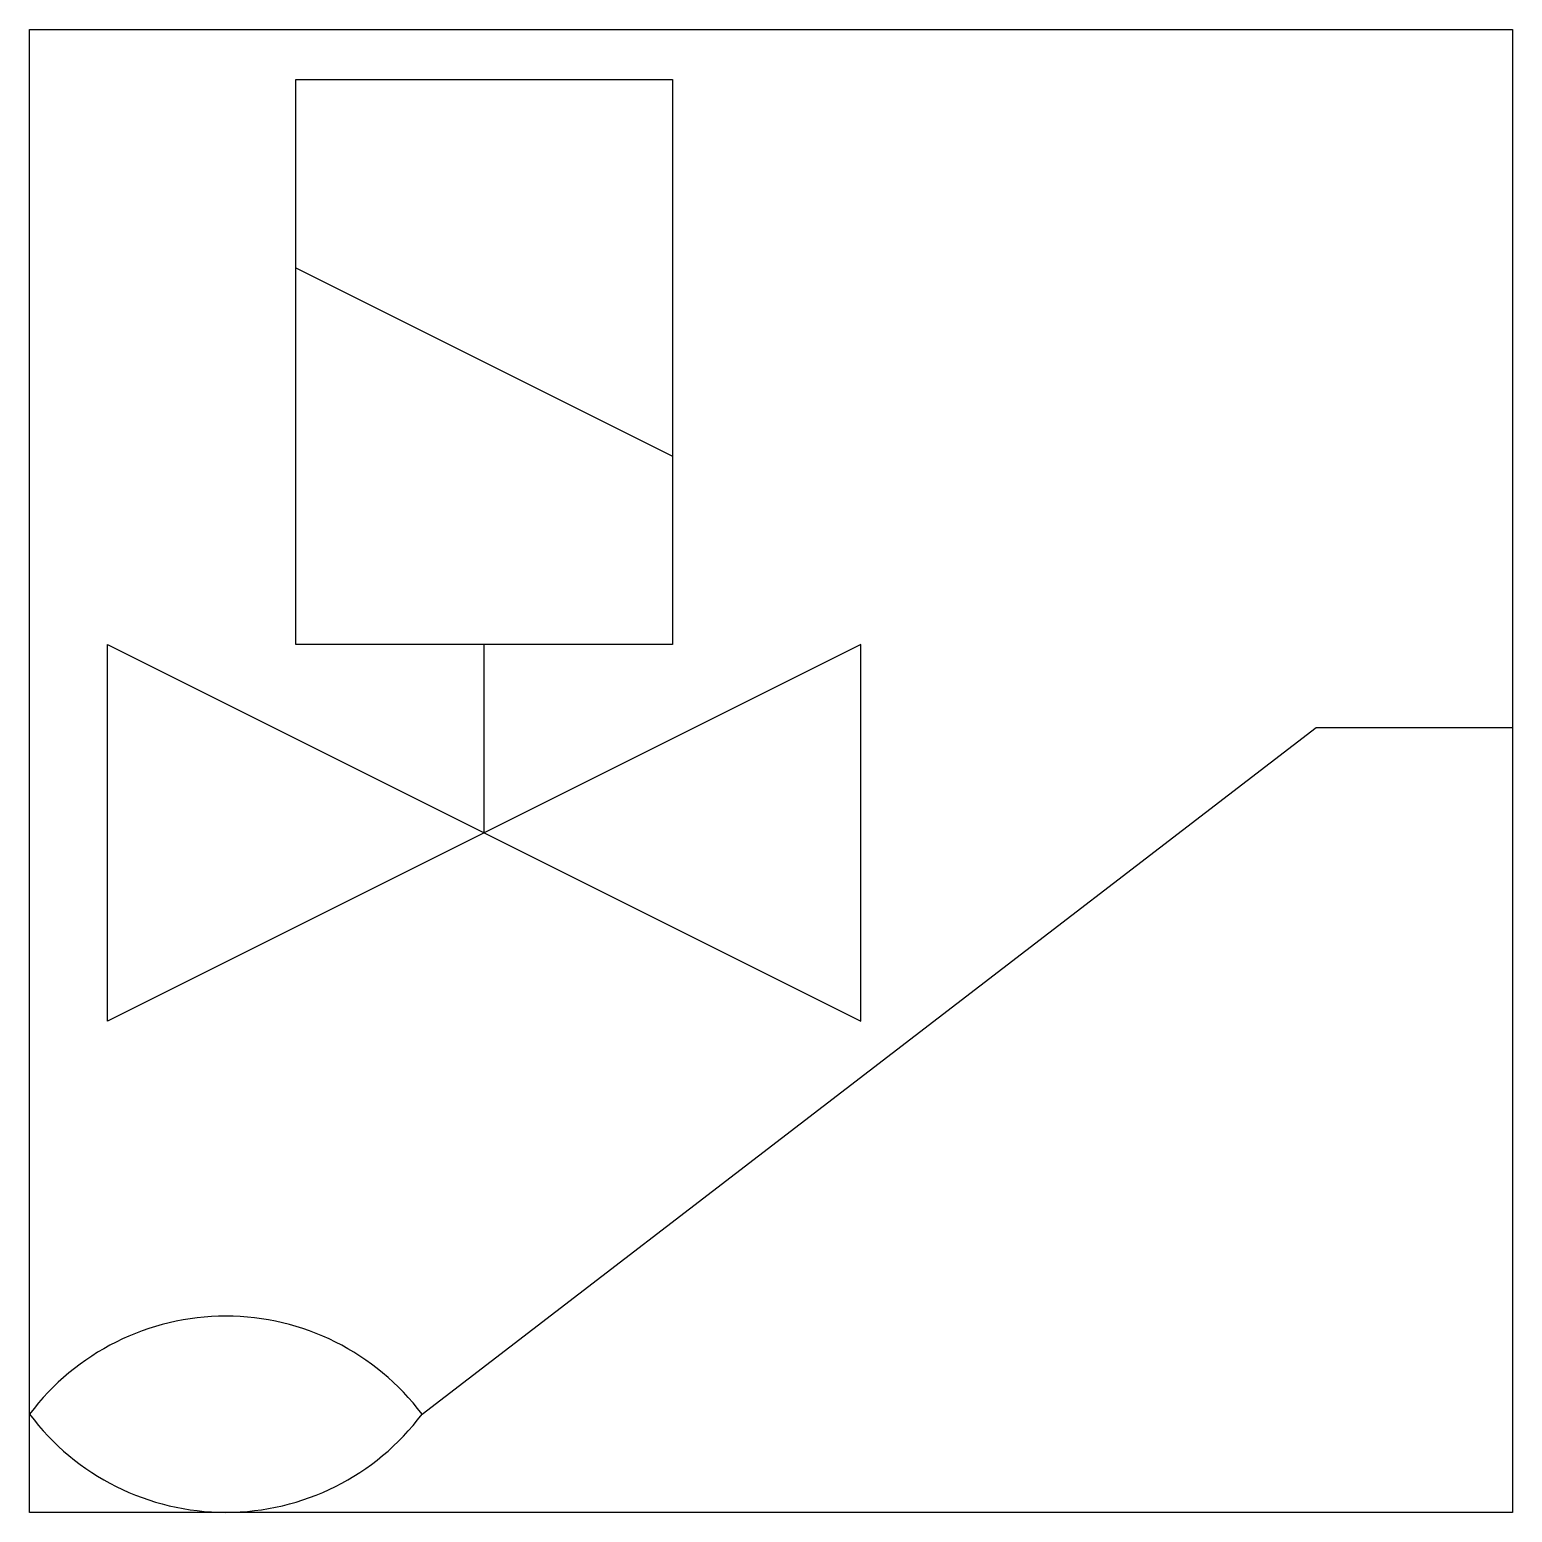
# Model space of a CAD drawing. Header units: millimetres. Extents: x -150 to 150, y -150 to 150.
import ezdxf

# ---------------------------------------------------------------- set-up
doc = ezdxf.new("R2010")
doc.units = ezdxf.units.MM

msp = doc.modelspace()

# ---------------------------------------------------------------- linework, layer by layer
at = {"color": 0, "linetype": 'ByBlock', "lineweight": -2, "transparency": 33554687}
for p, q in [((-96.11, 139.93, -3280.5), (-19.9, 139.93, -3280.5)), ((-96.11, 25.61, -3280.5), (-96.11, 139.93, -3280.5)), ((-19.9, 139.93, -3280.5), (-19.9, 25.61, -3280.5)), ((-96.11, 101.83, -3280.5), (-19.9, 63.72, -3280.5)), ((-134.22, -50.6, -3280.5), (-134.22, 25.61, -3280.5)), ((18.2, 25.61, -3280.5), (-134.22, -50.6, -3280.5)), ((-134.22, 25.61, -3280.5), (18.2, -50.6, -3280.5)), ((-19.9, 25.61, -3280.5), (-96.11, 25.61, -3280.5)), ((-58.01, -12.49, -3280.5), (-58.01, 25.61, -3280.5)), ((18.2, -50.6, -3280.5), (18.2, 25.61, -3280.5)), ((-70.61, -130.15, -9841.5), (110.31, 8.78, -9841.5)), ((110.31, 8.78, -9841.5), (150, 8.78, -9841.5))]:
    msp.add_line(p, q, dxfattribs=at)
at = {"color": 0, "linetype": 'ByBlock', "lineweight": -2}
msp.add_lwpolyline([(-150, 150), (150, 150), (150, -150), (-150, -150)], close=True, dxfattribs=at)
at = {"color": 0, "linetype": 'ByBlock', "lineweight": -2, "transparency": 33554687}
for centre, start, end in [((-110.31, -159.92, -9841.5), 36.8699, 143.1301), ((-110.31, -100.38, -9841.5), 216.8699, 323.1301)]:
    msp.add_arc(centre, 49.62, start, end, dxfattribs=at)

doc.saveas('drawing.dxf')
